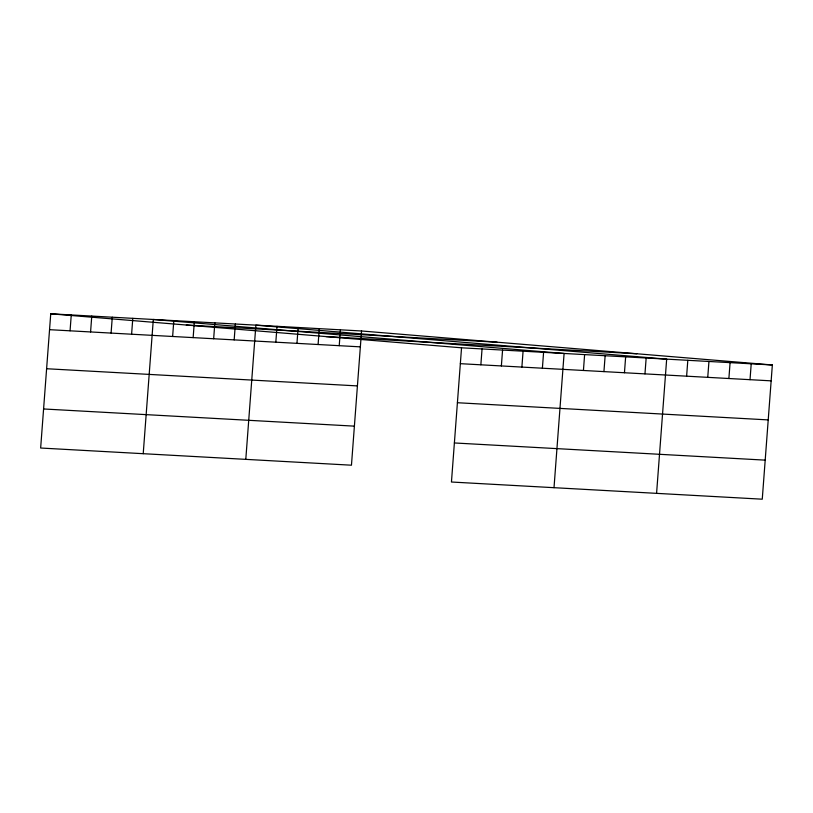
<?xml version="1.0" encoding="UTF-8"?>
<svg xmlns="http://www.w3.org/2000/svg" width="813" height="813" viewBox="0 0 813 813"><rect width="100%" height="100%" fill="white"/><g stroke="black" fill="none" stroke-linecap="round" stroke-linejoin="round"><path stroke-width="1.22" d="M361.551 330.982L50.741 313.808L40.65 448.024L351.46 465.199L361.551 330.982L772.35 364.976L762.259 499.192L451.449 482.018L461.54 347.801L772.35 364.976M70.06 330.81L71.259 314.946M90.578 331.948L91.767 316.074M111.086 333.076L112.285 317.212M131.604 334.214L132.793 318.34M143.22 453.695L153.311 319.479L564.1 353.472L554.009 487.688M172.63 336.48L173.819 320.607M193.148 337.619L194.337 321.745M213.656 338.747L214.856 322.873M234.174 339.885L235.364 324.011M245.79 459.355L255.882 325.139L666.67 359.133L656.579 493.349M275.82 342.182L277.02 326.308M296.958 343.35L298.147 327.476M318.096 344.519L319.285 328.645M339.224 345.688L340.423 329.814M480.859 364.803L482.048 348.94M501.367 365.941L502.566 350.068M521.885 367.08L523.074 351.206M542.393 368.208L543.592 352.334M583.429 370.474L584.618 354.6M603.937 371.612L605.136 355.738M624.455 372.74L625.644 356.866M644.963 373.878L646.162 358.005M686.619 376.175L687.808 360.301M707.747 377.344L708.946 361.47M728.885 378.512L730.084 362.639M750.023 379.681L751.212 363.807M186.299 325.027L497.119 342.202M325.972 336.582L636.792 353.757M49.552 329.682L360.362 346.856M460.341 363.675L771.161 380.85M46.615 368.736L357.425 385.911M457.404 402.73L768.224 419.904M43.587 408.969L354.397 426.144M454.376 442.963L765.196 460.138M50.741 313.808L461.54 347.801"/></g></svg>
